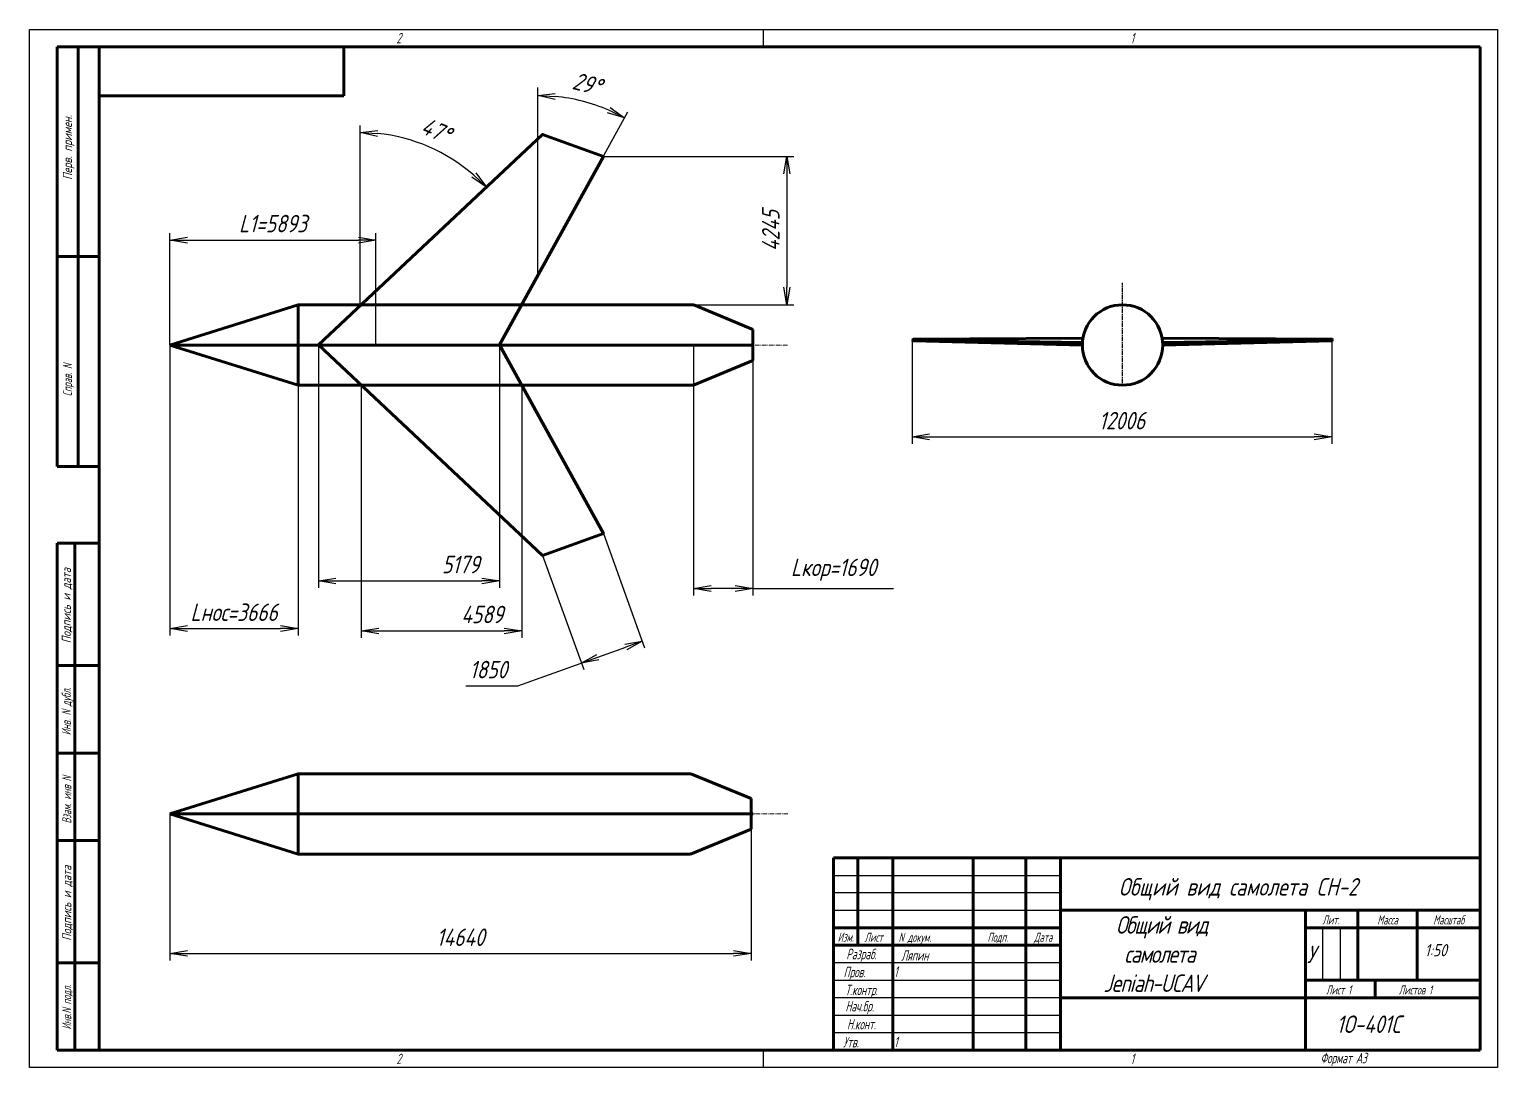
# Model space of a CAD drawing. Header units: millimetres. Extents: x -985956116104 to 1932156, y -552630487266 to 633586.
# Drawn here: x 6879.1 to 7299.1, y 32634.4 to 32931.4 of the extents above; entities that cross this region are included whole.
import ezdxf
from ezdxf.enums import TextEntityAlignment as Align

# ---------------------------------------------------------------- set-up
doc = ezdxf.new("R2010")
doc.units = ezdxf.units.MM
doc.linetypes.add('CENTER', pattern=[2, 1.25, -0.25, 0.25, -0.25])
doc.linetypes.add('DASHED', pattern=[0.75, 0.5, -0.25])
for name, color, linetype, lineweight in [('_axes (Оси)', 6, 'CENTER', 30), ('_basic (Основной)', 4, 'Continuous', 60), ('_contour (Тонкий)', 7, 'Continuous', 30), ('_invisible (Невидимый)', 1, 'DASHED', 30), ('_remote (Тонкий)', 9, 'Continuous', 30), ('_stencil (Трафарет)', 7, 'Continuous', 30), ('_text (Надписи)', 2, 'Continuous', 30), ('_НЕВИДИМЫЙ', 1, 'DASHED', 20), ('_ОСИ', 6, 'CENTER', 20)]:
    doc.layers.add(name, color=color, linetype=linetype, lineweight=lineweight)
doc.styles.add('ESKD', font='eskd.shx', dxfattribs={"oblique": 15, "height": 5})
doc.dimstyles.new('ESKD', dxfattribs={"dimtxt": 5, "dimasz": 5, "dimexe": 2, "dimexo": 0, "dimgap": 2, "dimtad": 1, "dimtoh": 1, "dimzin": 12, "dimdsep": 46, "dimtxsty": 'ESKD', "dimblk1": 'OPEN', "dimblk2": 'OPEN', "dimsah": 1, "dimcen": 5, "dimclrd": 256, "dimclre": 256, "dimclrt": 2, "dimadec": 0, "dimazin": 0, "dimtfac": 1, "dimtmove": 0, "dimatfit": 3, "dimldrblk": 'OPEN', "dimfxl": 1, "dimtolj": 1, "dimtzin": 12, "dimlwd": -1, "dimlwe": -1, "dimarcsym": 0})

# ---------------------------------------------------------------- blocks, each defined once
blk = doc.blocks.new('_OPEN')
at = {"color": 0, "linetype": 'ByBlock'}
for p, q in [((-1, 0.167), (0, 0)), ((0, 0), (-1, -0.167)), ((0, 0), (-1, 0))]:
    blk.add_line(p, q, dxfattribs=at)
blk = doc.blocks.new('*D334')
at = {"layer": '_contour (Тонкий)', "transparency": 16777216}
for p, q in [((7131.62, 32842.59), (7131.62, 32812.89)), ((7251.68, 32842.35), (7251.68, 32812.89)), ((7136.62, 32814.89), (7246.68, 32814.89))]:
    blk.add_line(p, q, dxfattribs=at)
at = {"layer": 'Defpoints', "color": 0, "transparency": 16777216}
for p in [(7131.62, 32842.59), (7251.68, 32842.35), (7251.68, 32814.89)]:
    blk.add_point(p, dxfattribs=at)
at = {"layer": '_contour (Тонкий)', "transparency": 16777216, "xscale": 5, "yscale": 5, "zscale": 5, "rotation": 180}
blk.add_blockref('_OPEN', (7131.62, 32814.89), dxfattribs=at)
at = {"layer": '_contour (Тонкий)', "transparency": 16777216, "xscale": 5, "yscale": 5, "zscale": 5}
blk.add_blockref('_OPEN', (7251.68, 32814.89), dxfattribs=at)
at = {"layer": '_contour (Тонкий)', "color": 2, "transparency": 16777216, "insert": (7191.65, 32819.5), "char_height": 5, "attachment_point": 5, "style": 'ESKD'}
blk.add_mtext('\\A1;12006', dxfattribs=at)
blk = doc.blocks.new('*D335')
at = {"layer": '_contour (Тонкий)', "transparency": 16777216}
for p, q in [((6973.72, 32854.84), (6973.72, 32903.91)), ((6983.38, 32861.43), (7011.3, 32887.65))]:
    blk.add_line(p, q, dxfattribs=at)
blk.add_arc((6973.72, 32852.36), 49.55, 48.9836, 84.2163, dxfattribs=at)
at = {"layer": '_contour (Тонкий)', "transparency": 16777216, "xscale": 5, "yscale": 5, "zscale": 5}
for p, rotation in [((6973.72, 32901.91), 177.1081463606568), ((7009.85, 32886.28), 316.0917727466752)]:
    blk.add_blockref('_OPEN', p, dxfattribs=dict(at, rotation=rotation))
at = {"layer": '_contour (Тонкий)', "color": 2, "transparency": 16777216, "insert": (6995.45, 32902.58), "char_height": 5, "attachment_point": 5, "rotation": 336.6, "style": 'ESKD'}
blk.add_mtext('\\A1;47%%d', dxfattribs=at)
blk = doc.blocks.new('*D336')
at = {"layer": '_contour (Тонкий)', "transparency": 16777216}
for p, q in [((7024.54, 32863.59), (7024.54, 32914.49)), ((7029.91, 32870.76), (7050.34, 32907.86))]:
    blk.add_line(p, q, dxfattribs=at)
blk.add_arc((7024.54, 32861.02), 51.47, 66.7222, 84.4321, dxfattribs=at)
at = {"layer": '_contour (Тонкий)', "transparency": 16777216, "xscale": 5, "yscale": 5, "zscale": 5}
for p, rotation in [((7024.54, 32912.49), 177.2160725791182), ((7049.38, 32906.11), 333.9382779906798)]:
    blk.add_blockref('_OPEN', p, dxfattribs=dict(at, rotation=rotation))
at = {"layer": '_contour (Тонкий)', "color": 2, "transparency": 16777216, "insert": (7038.65, 32915.88), "char_height": 5, "attachment_point": 5, "rotation": 345.5772, "style": 'ESKD'}
blk.add_mtext('\\A1;29%%d', dxfattribs=at)
blk = doc.blocks.new('*D470')
at = {"layer": '_stencil (Трафарет)', "transparency": 16777216}
for p, q in [((6919.34, 32841.15), (6919.34, 32758.07)), ((6956, 32841.15), (6956, 32758.07)), ((6924.34, 32760.07), (6951, 32760.07))]:
    blk.add_line(p, q, dxfattribs=at)
at = {"layer": 'Defpoints', "color": 0, "transparency": 16777216}
for p in [(6919.34, 32841.15), (6956, 32841.15), (6956, 32760.07)]:
    blk.add_point(p, dxfattribs=at)
at = {"layer": '_stencil (Трафарет)', "transparency": 16777216, "xscale": 5, "yscale": 5, "zscale": 5, "rotation": 180}
blk.add_blockref('_OPEN', (6919.34, 32760.07), dxfattribs=at)
at = {"layer": '_stencil (Трафарет)', "transparency": 16777216, "xscale": 5, "yscale": 5, "zscale": 5}
blk.add_blockref('_OPEN', (6956, 32760.07), dxfattribs=at)
at = {"layer": '_stencil (Трафарет)', "color": 2, "transparency": 16777216, "insert": (6937.67, 32764.7), "char_height": 5, "attachment_point": 5, "style": 'ESKD'}
blk.add_mtext('\\A1;Lнос=3666', dxfattribs=at)
blk = doc.blocks.new('*D471')
at = {"layer": '_stencil (Трафарет)', "transparency": 16777216}
for p, q in [((6919.34, 32707.02), (6919.34, 32665.12)), ((7085.55, 32707.02), (7085.55, 32665.12)), ((6924.34, 32667.12), (7080.55, 32667.12))]:
    blk.add_line(p, q, dxfattribs=at)
at = {"layer": 'Defpoints', "color": 0, "transparency": 16777216}
for p in [(6919.34, 32707.02), (7085.55, 32707.02), (7085.55, 32667.12)]:
    blk.add_point(p, dxfattribs=at)
at = {"layer": '_stencil (Трафарет)', "transparency": 16777216, "xscale": 5, "yscale": 5, "zscale": 5, "rotation": 180}
blk.add_blockref('_OPEN', (6919.34, 32667.12), dxfattribs=at)
at = {"layer": '_stencil (Трафарет)', "transparency": 16777216, "xscale": 5, "yscale": 5, "zscale": 5}
blk.add_blockref('_OPEN', (7085.55, 32667.12), dxfattribs=at)
at = {"layer": '_stencil (Трафарет)', "color": 2, "transparency": 16777216, "insert": (7002.45, 32671.73), "char_height": 5, "attachment_point": 5, "style": 'ESKD'}
blk.add_mtext('\\A1;14640', dxfattribs=at)
blk = doc.blocks.new('*D472')
at = {"layer": '_stencil (Трафарет)', "transparency": 16777216}
for p, q in [((7043.31, 32787.23), (7055.09, 32754.56)), ((7025.91, 32780.95), (7037.69, 32748.29)), ((7041.71, 32751.87), (7049.71, 32754.75)), ((7018.83, 32743.62), (7037.01, 32750.17)), ((7004, 32743.62), (7018.83, 32743.62))]:
    blk.add_line(p, q, dxfattribs=at)
at = {"layer": 'Defpoints', "color": 0, "transparency": 16777216}
for p in [(7043.31, 32787.23), (7025.91, 32780.95), (7054.41, 32756.44)]:
    blk.add_point(p, dxfattribs=at)
at = {"layer": '_stencil (Трафарет)', "transparency": 16777216, "xscale": 5, "yscale": 5, "zscale": 5}
for p, rotation in [((7054.41, 32756.44), 19.82831923253453), ((7037.01, 32750.17), 199.8283192325345)]:
    blk.add_blockref('_OPEN', p, dxfattribs=dict(at, rotation=rotation))
at = {"layer": '_stencil (Трафарет)', "color": 2, "transparency": 16777216, "insert": (7010.42, 32748.3), "char_height": 5, "attachment_point": 5, "style": 'ESKD'}
blk.add_mtext('\\A1;1850', dxfattribs=at)
blk = doc.blocks.new('*D473')
at = {"layer": '_stencil (Трафарет)', "transparency": 16777216}
for p, q in [((6974.06, 32829.65), (6974.06, 32757.35)), ((7019.95, 32829.65), (7019.95, 32757.35)), ((6979.06, 32759.35), (7014.95, 32759.35))]:
    blk.add_line(p, q, dxfattribs=at)
at = {"layer": 'Defpoints', "color": 0, "transparency": 16777216}
for p in [(6974.06, 32829.65), (7019.95, 32829.65), (7019.95, 32759.35)]:
    blk.add_point(p, dxfattribs=at)
at = {"layer": '_stencil (Трафарет)', "transparency": 16777216, "xscale": 5, "yscale": 5, "zscale": 5, "rotation": 180}
blk.add_blockref('_OPEN', (6974.06, 32759.35), dxfattribs=at)
at = {"layer": '_stencil (Трафарет)', "transparency": 16777216, "xscale": 5, "yscale": 5, "zscale": 5}
blk.add_blockref('_OPEN', (7019.95, 32759.35), dxfattribs=at)
at = {"layer": '_stencil (Трафарет)', "color": 2, "transparency": 16777216, "insert": (7008.66, 32764.06), "char_height": 5, "attachment_point": 5, "style": 'ESKD'}
blk.add_mtext('\\A1;4589', dxfattribs=at)
blk = doc.blocks.new('*D474')
at = {"layer": '_stencil (Трафарет)', "transparency": 16777216}
for p, q in [((6961.81, 32841.15), (6961.81, 32771.65)), ((7013.6, 32841.16), (7013.6, 32771.65)), ((6966.81, 32773.65), (7008.6, 32773.65))]:
    blk.add_line(p, q, dxfattribs=at)
at = {"layer": 'Defpoints', "color": 0, "transparency": 16777216}
for p in [(6961.81, 32841.15), (7013.6, 32841.16), (7013.6, 32773.65)]:
    blk.add_point(p, dxfattribs=at)
at = {"layer": '_stencil (Трафарет)', "transparency": 16777216, "xscale": 5, "yscale": 5, "zscale": 5, "rotation": 180}
blk.add_blockref('_OPEN', (6961.81, 32773.65), dxfattribs=at)
at = {"layer": '_stencil (Трафарет)', "transparency": 16777216, "xscale": 5, "yscale": 5, "zscale": 5}
blk.add_blockref('_OPEN', (7013.6, 32773.65), dxfattribs=at)
at = {"layer": '_stencil (Трафарет)', "color": 2, "transparency": 16777216, "insert": (7002.51, 32778.35), "char_height": 5, "attachment_point": 5, "style": 'ESKD'}
blk.add_mtext('\\A1;5179', dxfattribs=at)
blk = doc.blocks.new('*D475')
at = {"layer": '_stencil (Трафарет)', "transparency": 16777216}
for p, q in [((7086.04, 32845.55), (7086.04, 32769.5)), ((7069.14, 32841.15), (7069.14, 32769.5)), ((7081.04, 32771.5), (7074.14, 32771.5)), ((7086.04, 32771.5), (7126.35, 32771.5))]:
    blk.add_line(p, q, dxfattribs=at)
at = {"layer": 'Defpoints', "color": 0, "transparency": 16777216}
for p in [(7086.04, 32845.55), (7069.14, 32841.15), (7069.14, 32771.5)]:
    blk.add_point(p, dxfattribs=at)
at = {"layer": '_stencil (Трафарет)', "transparency": 16777216, "xscale": 5, "yscale": 5, "zscale": 5, "rotation": 180}
blk.add_blockref('_OPEN', (7069.14, 32771.5), dxfattribs=at)
at = {"layer": '_stencil (Трафарет)', "transparency": 16777216, "xscale": 5, "yscale": 5, "zscale": 5}
blk.add_blockref('_OPEN', (7086.04, 32771.5), dxfattribs=at)
at = {"layer": '_stencil (Трафарет)', "color": 2, "transparency": 16777216, "insert": (7109.18, 32776.85), "char_height": 5, "attachment_point": 5, "style": 'ESKD'}
blk.add_mtext('\\A1;Lкор=1690', dxfattribs=at)
blk = doc.blocks.new('*D476')
at = {"layer": '_contour (Тонкий)', "transparency": 16777216}
for p, q in [((6919.34, 32841.15), (6919.34, 32873.15)), ((6924.34, 32871.15), (6973.26, 32871.15)), ((6978.27, 32841.15), (6978.26, 32873.15))]:
    blk.add_line(p, q, dxfattribs=at)
at = {"layer": 'Defpoints', "color": 0, "transparency": 16777216}
for p in [(6978.26, 32871.15), (6919.34, 32841.15), (6978.27, 32841.15)]:
    blk.add_point(p, dxfattribs=at)
at = {"layer": '_contour (Тонкий)', "transparency": 16777216, "xscale": 5, "yscale": 5, "zscale": 5}
for p, rotation in [((6919.34, 32871.15), 180.007452760955), ((6978.26, 32871.15), 0.00745276095497246)]:
    blk.add_blockref('_OPEN', p, dxfattribs=dict(at, rotation=rotation))
at = {"layer": '_contour (Тонкий)', "color": 2, "transparency": 16777216, "insert": (6948.8, 32875.88), "char_height": 5, "attachment_point": 5, "rotation": 0.0075, "style": 'ESKD'}
blk.add_mtext('\\A1;L1=5893', dxfattribs=at)
blk = doc.blocks.new('*D477')
at = {"layer": '_contour (Тонкий)', "transparency": 16777216}
for p, q in [((7043.31, 32895.09), (7097.81, 32895.09)), ((7095.81, 32890.09), (7095.81, 32857.65)), ((7019.93, 32852.65), (7097.81, 32852.65))]:
    blk.add_line(p, q, dxfattribs=at)
at = {"layer": 'Defpoints', "color": 0, "transparency": 16777216}
for p in [(7043.31, 32895.09), (7019.93, 32852.65), (7095.81, 32852.65)]:
    blk.add_point(p, dxfattribs=at)
at = {"layer": '_contour (Тонкий)', "transparency": 16777216, "xscale": 5, "yscale": 5, "zscale": 5}
for p, rotation in [((7095.81, 32895.09), 90), ((7095.81, 32852.65), 270)]:
    blk.add_blockref('_OPEN', p, dxfattribs=dict(at, rotation=rotation))
at = {"layer": '_contour (Тонкий)', "color": 2, "transparency": 16777216, "insert": (7091.21, 32873.87), "char_height": 5, "attachment_point": 5, "rotation": 90, "style": 'ESKD'}
blk.add_mtext('\\A1;4245', dxfattribs=at)

msp = doc.modelspace()

# ---------------------------------------------------------------- linework, layer by layer
at = {"layer": '_axes (Оси)', "transparency": 33554687}
msp.add_line((7191.827, 32830.205), (7191.827, 32858.941), dxfattribs=at)
at = {"layer": '_basic (Основной)', "transparency": 33554687}
for p, q in [((6887.123, 32926.434), (6899.123, 32926.434)), ((6887.123, 32806.434), (6887.123, 32926.434)), ((6893.123, 32926.434), (6893.123, 32806.434)), ((6899.123, 32639.434), (6899.123, 32926.434)), ((6899.123, 32926.434), (7294.123, 32926.434)), ((6969.123, 32912.434), (6969.123, 32926.434)), ((7294.123, 32926.434), (7294.123, 32639.434)), ((6899.123, 32912.434), (6969.123, 32912.434)), ((6887.123, 32866.434), (6899.123, 32866.434)), ((6919.34, 32841.145), (6956.027, 32852.645)), ((6956.027, 32852.645), (6955.968, 32829.645)), ((6956.027, 32852.645), (7069.184, 32852.645)), ((7069.184, 32852.645), (7086.04, 32845.545)), ((7086.04, 32836.745), (7086.04, 32845.545)), ((6919.34, 32841.145), (7082.399, 32841.145)), ((6919.34, 32841.145), (7070.14, 32841.145)), ((6919.34, 32841.145), (7082.399, 32841.145)), ((6919.34, 32841.145), (7070.14, 32841.145)), ((7086.04, 32841.145), (6919.34, 32841.145)), ((6919.34, 32841.145), (7082.399, 32841.145)), ((6919.34, 32841.145), (7070.14, 32841.145)), ((6919.34, 32841.145), (7082.399, 32841.145)), ((6919.34, 32841.145), (7070.14, 32841.145)), ((7086.04, 32841.145), (6919.34, 32841.145)), ((6919.34, 32841.145), (7082.399, 32841.145)), ((6919.34, 32841.145), (7070.14, 32841.145)), ((6919.34, 32841.145), (7082.399, 32841.145)), ((6919.34, 32841.145), (7070.14, 32841.145)), ((7086.04, 32841.145), (6919.34, 32841.145)), ((6919.34, 32841.145), (7082.399, 32841.145)), ((6919.34, 32841.145), (7070.14, 32841.145)), ((6919.34, 32841.145), (7082.399, 32841.145)), ((6919.34, 32841.145), (7070.14, 32841.145)), ((7086.04, 32841.145), (6919.34, 32841.145)), ((6919.34, 32841.145), (7082.399, 32841.145)), ((6919.34, 32841.145), (7070.14, 32841.145)), ((6919.34, 32841.145), (7082.399, 32841.145)), ((6919.34, 32841.145), (7070.14, 32841.145)), ((7086.04, 32841.145), (6919.34, 32841.145)), ((6919.34, 32841.145), (7082.399, 32841.145)), ((6919.34, 32841.145), (7070.14, 32841.145)), ((6919.34, 32841.145), (7082.399, 32841.145)), ((6919.34, 32841.145), (7070.14, 32841.145)), ((7086.04, 32841.145), (6919.34, 32841.145)), ((6919.34, 32841.145), (7082.399, 32841.145)), ((6919.34, 32841.145), (7070.14, 32841.145)), ((6919.34, 32841.145), (7082.399, 32841.145)), ((6919.34, 32841.145), (7070.14, 32841.145)), ((7086.04, 32841.145), (6919.34, 32841.145)), ((6919.34, 32841.145), (7082.399, 32841.145)), ((6919.34, 32841.145), (7070.14, 32841.145)), ((6919.34, 32841.145), (7082.399, 32841.145)), ((6919.34, 32841.145), (7070.14, 32841.145)), ((7086.04, 32841.145), (6919.34, 32841.145)), ((6919.34, 32841.145), (7082.399, 32841.145)), ((6919.34, 32841.145), (7070.14, 32841.145)), ((6919.34, 32841.145), (7082.399, 32841.145)), ((6919.34, 32841.145), (7070.14, 32841.145)), ((7086.04, 32841.145), (6919.34, 32841.145)), ((6919.34, 32841.145), (7082.399, 32841.145)), ((6919.34, 32841.145), (7070.14, 32841.145)), ((6919.34, 32841.145), (7082.399, 32841.145)), ((6919.34, 32841.145), (7070.14, 32841.145)), ((7086.04, 32841.145), (6919.34, 32841.145)), ((6919.34, 32841.145), (7082.399, 32841.145)), ((6919.34, 32841.145), (7070.14, 32841.145)), ((6919.34, 32841.145), (7082.399, 32841.145)), ((6919.34, 32841.145), (7070.14, 32841.145)), ((7086.04, 32841.145), (6919.34, 32841.145)), ((6919.34, 32841.145), (7082.399, 32841.145)), ((6919.34, 32841.145), (7070.14, 32841.145)), ((6919.34, 32841.145), (7082.399, 32841.145)), ((6919.34, 32841.145), (7070.14, 32841.145)), ((7086.04, 32841.145), (6919.34, 32841.145)), ((6919.34, 32841.145), (7082.399, 32841.145)), ((6919.34, 32841.145), (7070.14, 32841.145)), ((6919.34, 32841.145), (7082.399, 32841.145)), ((6919.34, 32841.145), (7070.14, 32841.145)), ((7086.04, 32841.145), (6919.34, 32841.145)), ((6919.34, 32841.145), (7082.399, 32841.145)), ((6919.34, 32841.145), (7070.14, 32841.145)), ((6919.34, 32841.145), (7082.399, 32841.145)), ((6919.34, 32841.145), (7070.14, 32841.145)), ((7086.04, 32841.145), (6919.34, 32841.145)), ((6919.34, 32841.145), (7082.399, 32841.145)), ((6919.34, 32841.145), (7070.14, 32841.145)), ((6919.34, 32841.145), (7082.399, 32841.145)), ((6919.34, 32841.145), (7070.14, 32841.145)), ((6919.34, 32841.145), (7082.399, 32841.145)), ((6919.34, 32841.145), (7070.14, 32841.145)), ((6919.34, 32841.145), (7082.399, 32841.145)), ((6955.998, 32829.645), (6919.34, 32841.145)), ((7131.907, 32842.782), (7131.619, 32842.593)), ((7131.619, 32842.593), (7131.978, 32842.348)), ((7180.346, 32841.815), (7131.619, 32842.593)), ((7180.498, 32843.122), (7131.907, 32842.782)), ((7131.978, 32842.348), (7180.327, 32841.062)), ((7203.156, 32843.122), (7251.747, 32842.782)), ((7203.307, 32841.815), (7252.035, 32842.593)), ((7251.676, 32842.348), (7203.327, 32841.062)), ((7252.035, 32842.593), (7251.676, 32842.348)), ((7251.747, 32842.782), (7252.035, 32842.593)), ((7086.04, 32836.745), (7069.14, 32829.645)), ((6955.998, 32829.645), (7069.14, 32829.645)), ((6887.123, 32806.434), (6899.123, 32806.434)), ((6899.123, 32784.434), (6887.123, 32784.434)), ((6887.123, 32639.434), (6887.123, 32784.434)), ((6892.123, 32784.434), (6892.123, 32639.434)), ((6887.123, 32749.434), (6899.123, 32749.434)), ((6899.123, 32724.434), (6887.123, 32724.434)), ((6919.34, 32707.016), (6955.998, 32718.516)), ((6956.027, 32718.516), (6955.968, 32695.516)), ((6955.998, 32718.516), (7068.342, 32718.516)), ((7068.342, 32718.516), (7085.554, 32711.416)), ((7085.554, 32702.616), (7085.554, 32711.416)), ((6955.998, 32695.516), (6919.34, 32707.016)), ((6919.463, 32707.016), (7082.522, 32707.016)), ((6919.463, 32707.016), (7070.263, 32707.016)), ((6919.463, 32707.016), (7082.522, 32707.016)), ((6919.463, 32707.016), (7070.263, 32707.016)), ((7086.163, 32707.016), (6919.463, 32707.016)), ((6919.463, 32707.016), (7082.522, 32707.016)), ((6919.463, 32707.016), (7070.263, 32707.016)), ((6919.463, 32707.016), (7082.522, 32707.016)), ((6919.463, 32707.016), (7070.263, 32707.016)), ((7086.163, 32707.016), (6919.463, 32707.016)), ((6919.463, 32707.016), (7082.522, 32707.016)), ((6919.463, 32707.016), (7070.263, 32707.016)), ((6919.463, 32707.016), (7082.522, 32707.016)), ((6919.463, 32707.016), (7070.263, 32707.016)), ((7086.163, 32707.016), (6919.463, 32707.016)), ((6919.463, 32707.016), (7082.522, 32707.016)), ((6919.463, 32707.016), (7070.263, 32707.016)), ((6919.463, 32707.016), (7082.522, 32707.016)), ((6919.463, 32707.016), (7070.263, 32707.016)), ((7086.163, 32707.016), (6919.463, 32707.016)), ((6919.463, 32707.016), (7082.522, 32707.016)), ((6919.463, 32707.016), (7070.263, 32707.016)), ((6919.463, 32707.016), (7082.522, 32707.016)), ((6919.463, 32707.016), (7070.263, 32707.016)), ((7086.163, 32707.016), (6919.463, 32707.016)), ((6919.463, 32707.016), (7082.522, 32707.016)), ((6919.463, 32707.016), (7070.263, 32707.016)), ((6919.463, 32707.016), (7082.522, 32707.016)), ((6919.463, 32707.016), (7070.263, 32707.016)), ((7086.163, 32707.016), (6919.463, 32707.016)), ((6919.463, 32707.016), (7082.522, 32707.016)), ((6919.463, 32707.016), (7070.263, 32707.016)), ((6919.463, 32707.016), (7082.522, 32707.016)), ((6919.463, 32707.016), (7070.263, 32707.016)), ((7086.163, 32707.016), (6919.463, 32707.016)), ((6919.463, 32707.016), (7082.522, 32707.016)), ((6919.463, 32707.016), (7070.263, 32707.016)), ((6919.463, 32707.016), (7082.522, 32707.016)), ((6919.463, 32707.016), (7070.263, 32707.016)), ((7086.163, 32707.016), (6919.463, 32707.016)), ((6919.463, 32707.016), (7082.522, 32707.016)), ((6919.463, 32707.016), (7070.263, 32707.016)), ((6919.463, 32707.016), (7082.522, 32707.016)), ((6919.463, 32707.016), (7070.263, 32707.016)), ((7086.163, 32707.016), (6919.463, 32707.016)), ((6919.463, 32707.016), (7082.522, 32707.016)), ((6919.463, 32707.016), (7070.263, 32707.016)), ((6919.463, 32707.016), (7082.522, 32707.016)), ((6919.463, 32707.016), (7070.263, 32707.016)), ((7086.163, 32707.016), (6919.463, 32707.016)), ((6919.463, 32707.016), (7082.522, 32707.016)), ((6919.463, 32707.016), (7070.263, 32707.016)), ((6919.463, 32707.016), (7082.522, 32707.016)), ((6919.463, 32707.016), (7070.263, 32707.016)), ((7086.163, 32707.016), (6919.463, 32707.016)), ((6919.463, 32707.016), (7082.522, 32707.016)), ((6919.463, 32707.016), (7070.263, 32707.016)), ((6919.463, 32707.016), (7082.522, 32707.016)), ((6919.463, 32707.016), (7070.263, 32707.016)), ((7086.163, 32707.016), (6919.463, 32707.016)), ((6919.463, 32707.016), (7082.522, 32707.016)), ((6919.463, 32707.016), (7070.263, 32707.016)), ((6919.463, 32707.016), (7082.522, 32707.016)), ((6919.463, 32707.016), (7070.263, 32707.016)), ((7086.163, 32707.016), (6919.463, 32707.016)), ((6919.463, 32707.016), (7082.522, 32707.016)), ((6919.463, 32707.016), (7070.263, 32707.016)), ((6919.463, 32707.016), (7082.522, 32707.016)), ((6919.463, 32707.016), (7070.263, 32707.016)), ((7086.163, 32707.016), (6919.463, 32707.016)), ((6919.463, 32707.016), (7082.522, 32707.016)), ((6919.463, 32707.016), (7070.263, 32707.016)), ((6919.463, 32707.016), (7082.522, 32707.016)), ((6919.463, 32707.016), (7070.263, 32707.016)), ((6919.463, 32707.016), (7082.522, 32707.016)), ((6919.463, 32707.016), (7070.263, 32707.016)), ((6919.463, 32707.016), (7082.522, 32707.016)), ((7085.554, 32702.616), (7068.196, 32695.516)), ((6887.123, 32699.434), (6899.123, 32699.434)), ((6955.998, 32695.516), (7068.196, 32695.516)), ((7174.123, 32639.434), (7174.123, 32694.434)), ((6899.123, 32664.434), (6887.123, 32664.434)), ((6887.123, 32639.434), (6899.123, 32639.434)), ((7294.123, 32639.434), (6899.123, 32639.434))]:
    msp.add_line(p, q, dxfattribs=at)
at = {"layer": '_basic (Основной)', "linetype": 'Continuous', "transparency": 33554687}
for p, q in [((7109.123, 32694.434), (7294.123, 32694.434)), ((7109.123, 32639.434), (7109.123, 32694.434)), ((7116.123, 32669.434), (7116.123, 32694.434)), ((7126.123, 32694.434), (7126.123, 32639.434)), ((7149.123, 32639.434), (7149.123, 32694.434)), ((7164.123, 32694.434), (7164.123, 32639.434)), ((7294.123, 32679.434), (7174.123, 32679.434)), ((7244.123, 32679.434), (7244.123, 32639.434)), ((7259.123, 32679.434), (7259.123, 32659.434)), ((7276.123, 32659.434), (7276.123, 32679.434)), ((7174.123, 32674.434), (7109.123, 32674.434)), ((7244.123, 32674.434), (7294.123, 32674.434)), ((7109.123, 32669.434), (7174.123, 32669.434)), ((7294.123, 32659.434), (7244.123, 32659.434)), ((7264.123, 32654.434), (7264.123, 32659.434)), ((7174.123, 32654.434), (7294.123, 32654.434))]:
    msp.add_line(p, q, dxfattribs=at)
at = {"layer": '_basic (Основной)', "transparency": 33554687}
msp.add_lwpolyline([(6961.796, 32841.16), (7025.911, 32901.368), (7043.31, 32895.094), (7013.604, 32841.16), (7043.31, 32787.226), (7025.911, 32780.952), (6961.796, 32841.16)], dxfattribs=at)
msp.add_circle((7191.827, 32841.145), 11.5, dxfattribs=at)
at = {"layer": '_contour (Тонкий)', "transparency": 33554687}
for p, q in [((6879.123, 32634.434), (6879.123, 32931.434)), ((6879.123, 32931.434), (7299.123, 32931.434)), ((7089.123, 32926.434), (7089.123, 32931.434)), ((7299.123, 32931.434), (7299.123, 32634.434)), ((7024.543, 32861.021), (7024.543, 32914.829)), ((6973.722, 32852.36), (6973.722, 32900.252)), ((7089.123, 32634.434), (7089.123, 32639.434)), ((7299.123, 32634.434), (6879.123, 32634.434))]:
    msp.add_line(p, q, dxfattribs=at)
at = {"layer": '_invisible (Невидимый)', "color": 4, "transparency": 33554687}
for p, q in [((7025.911, 32901.368), (6961.796, 32841.16)), ((7043.31, 32895.094), (7025.911, 32901.368)), ((7013.604, 32841.16), (7043.31, 32895.094)), ((7025.911, 32780.952), (6961.796, 32841.16)), ((7013.604, 32841.16), (7043.31, 32787.226)), ((7043.31, 32787.226), (7025.911, 32780.952))]:
    msp.add_line(p, q, dxfattribs=at)
at = {"layer": '_remote (Тонкий)', "linetype": 'Continuous', "transparency": 33554687}
for p, q in [((7109.123, 32689.434), (7174.123, 32689.434)), ((7174.123, 32684.434), (7109.123, 32684.434)), ((7109.123, 32679.434), (7174.123, 32679.434)), ((7174.123, 32664.434), (7109.123, 32664.434)), ((7109.123, 32659.434), (7174.123, 32659.434)), ((7174.123, 32654.434), (7109.123, 32654.434)), ((7109.123, 32649.434), (7174.123, 32649.434)), ((7174.123, 32644.434), (7109.123, 32644.434))]:
    msp.add_line(p, q, dxfattribs=at)
at = {"layer": '_remote (Тонкий)', "transparency": 33554687}
for p, q in [((7249.123, 32659.434), (7249.123, 32674.434)), ((7254.123, 32674.434), (7254.123, 32659.434))]:
    msp.add_line(p, q, dxfattribs=at)
at = {"layer": '_НЕВИДИМЫЙ', "transparency": 33554687}
for p, q in [((6961.796, 32841.16), (6994.74, 32841.145)), ((6994.74, 32841.145), (6978.268, 32841.153))]:
    msp.add_line(p, q, dxfattribs=at)
at = {"layer": '_ОСИ', "transparency": 33554687}
for p, q in [((6919.34, 32841.145), (7070.14, 32841.145)), ((7095.975, 32841.145), (6919.34, 32841.145)), ((7096.097, 32707.016), (6919.34, 32707.016)), ((6919.463, 32707.016), (7070.263, 32707.016))]:
    msp.add_line(p, q, dxfattribs=at)

# ---------------------------------------------------------------- texts
at = {"layer": '_basic (Основной)', "color": 30, "transparency": 33554687, "style": 'ESKD', "oblique": 15}
msp.add_text('Общий вид самолета CH-2', height=5, dxfattribs=at).set_placement((7190.75, 32683.648))
at = {"layer": '_contour (Тонкий)', "color": 2, "transparency": 33554687, "insert": (7174.123, 32677.758), "char_height": 5, "attachment_point": 1, "style": 'ESKD'}
msp.add_mtext_dynamic_manual_height_columns('\\pi15.82436;{\\T0.9;Общий вид\\P\\pi18.22485;самолета \\P\\pi12.27308;Jeniah-UCAV}', width=70.09073, gutter_width=12.5, heights=[25.222], dxfattribs=at)
at = {"layer": '_text (Надписи)', "transparency": 33554687, "style": 'ESKD', "oblique": 15, "width": 0.8}
for s, height, p in [('2', 3, (6984.123, 32927.434)), ('1', 3, (7194.123, 32927.434)), ('N докум.', 2.6, (7127.756, 32670.42)), ('Ляпин', 3, (7128.523, 32665.037)), ('1', 3, (7126.494, 32660.38)), ('1', 3, (7126.494, 32640.311)), ('2', 3, (6984.123, 32635.434)), ('1', 3, (7194.123, 32635.434)), ('Формат А3', 3, (7248.435, 32635.676))]:
    msp.add_text(s, height=height, dxfattribs=at).set_placement(p)
at = {"layer": '_text (Надписи)', "transparency": 33554687, "style": 'ESKD', "oblique": 15}
for s, p in [('Перв. примен.', (6891.328, 32897.629)), ('Подпись и дата', (6890.997, 32766.582)), ('Подпись и дата', (6891.13, 32681.472))]:
    msp.add_text(s, height=2.6, rotation=90, dxfattribs=at).set_placement(p, align=Align.CENTER)
at = {"layer": '_text (Надписи)', "transparency": 33554687, "style": 'ESKD', "oblique": 15, "width": 0.8}
for s, p in [('Справ. N', (6891.325, 32831.124)), ('Инв. N дубл.', (6890.991, 32736.329)), ('Взам. инв N', (6891.116, 32711.012)), ('Инв.N подл.', (6891.108, 32651.73))]:
    msp.add_text(s, height=2.6, rotation=90, dxfattribs=at).set_placement(p, align=Align.CENTER)
for s, height, p in [('Лит.', 2.6, (7251.413, 32675.391)), ('Масса', 2.6, (7267.636, 32675.391)), ('Масштаб', 2.6, (7285.134, 32675.391)), ('Изм.', 2.6, (7112.623, 32670.434)), ('Лист', 2.6, (7120.623, 32670.434)), ('Подп.', 2.6, (7156.123, 32670.434)), ('Дата', 2.6, (7169.123, 32670.434)), ('Разраб.', 3, (7117.123, 32665.434)), ('Пров.', 3, (7115.123, 32660.291)), ('Т.контр.', 3, (7117.123, 32655.148)), ('Лист 1', 2.6, (7253.61, 32655.361)), ('Листов 1', 2.6, (7275.584, 32655.361)), ('Hач.бр.', 3, (7116.623, 32650.506)), ('H.конт.', 3, (7117.123, 32645.363)), ('Утв.', 3, (7114.123, 32640.22))]:
    msp.add_text(s, height=height, dxfattribs=at).set_placement(p, align=Align.CENTER)
at = {"layer": '_text (Надписи)', "transparency": 33554687, "attachment_point": 1, "style": 'ESKD'}
for s, heights, insert, char_height in [('У', [0], (7244.551, 32669.319), 5), ('1:50', [3.5], (7278.28, 32669.777), 3.5)]:
    msp.add_mtext_dynamic_manual_height_columns(s, width=10.69599, gutter_width=25, heights=heights, dxfattribs=dict(at, insert=insert, char_height=char_height))
at = {"layer": '_text (Надписи)', "transparency": 33554687, "insert": (7244.123, 32649.351), "char_height": 5, "width": 50.53786, "attachment_point": 1, "line_spacing_factor": 0.857143, "style": 'ESKD'}
msp.add_mtext('\\pi8.87226;1О-401С', dxfattribs=at)

# ---------------------------------------------------------------- dimensions: what is measured, and where the dimension line sits
at = {"layer": '_contour (Тонкий)', "transparency": 33554687}
for base, center, p1, p2, picture, middle in [((7041.496, 32909.622), (7024.543, 32861.021), (7024.543, 32863.595), (7029.907, 32870.761), '*D336', (7038.65, 32915.875)), ((6999.392, 32894.746), (6973.722, 32852.36), (6983.379, 32861.428), (6973.722, 32854.838), '*D335', (6995.454, 32902.58))]:
    dim = msp.add_angular_dim_3p(base=base, center=center, p1=p1, p2=p2, dimstyle='ESKD', dxfattribs=at)
    dim.commit()
    dim.dimension.update_dxf_attribs({"geometry": picture, "text_midpoint": middle})
for base, p1, p2, angle, text, picture, middle in [((7095.81, 32852.645), (7043.31, 32895.094), (7019.929, 32852.645), 90, '4245', '*D477', (7091.207, 32873.87)), ((6978.264, 32871.153), (6919.34, 32841.145), (6978.268, 32841.153), 0.00745, 'L1=5893', '*D476', (6948.799, 32875.882))]:
    dim = msp.add_linear_dim(base=base, p1=p1, p2=p2, angle=angle, text=text, dimstyle='ESKD', dxfattribs=at)
    dim.commit()
    dim.dimension.update_dxf_attribs({"geometry": picture, "text_midpoint": middle})
dim = msp.add_linear_dim(base=(7251.676, 32814.895), p1=(7131.619, 32842.593), p2=(7251.676, 32842.348), text='12006', dimstyle='ESKD', dxfattribs=at)
dim.commit()
dim.dimension.update_dxf_attribs({"geometry": '*D334', "text_midpoint": (7191.647, 32819.498)})
at = {"layer": '_stencil (Трафарет)', "transparency": 33554687}
for base, p1, p2, text, picture, middle in [((7069.14, 32771.499), (7086.04, 32845.545), (7069.14, 32841.145), 'Lкор=1690', '*D475', (7109.182, 32771.499)), ((7013.604, 32773.645), (6961.812, 32841.145), (7013.604, 32841.16), '5179', '*D474', (7002.514, 32773.645)), ((7019.946, 32759.352), (6974.058, 32829.645), (7019.946, 32829.645), '4589', '*D473', (7008.659, 32759.352))]:
    dim = msp.add_linear_dim(base=base, p1=p1, p2=p2, text=text, dimstyle='ESKD', dxfattribs=at)
    dim.commit()
    dim.dimension.update_dxf_attribs({"geometry": picture, "text_midpoint": middle, "dimtype": 160})
for base, p1, p2, text, picture, middle in [((6955.998, 32760.071), (6919.34, 32841.145), (6955.998, 32841.145), 'Lнос=3666', '*D470', (6937.669, 32764.7)), ((7085.554, 32667.122), (6919.34, 32707.016), (7085.554, 32707.016), '14640', '*D471', (7002.447, 32671.725))]:
    dim = msp.add_linear_dim(base=base, p1=p1, p2=p2, text=text, dimstyle='ESKD', dxfattribs=at)
    dim.commit()
    dim.dimension.update_dxf_attribs({"geometry": picture, "text_midpoint": middle})
dim = msp.add_linear_dim(base=(7054.409, 32756.444), p1=(7025.911, 32780.952), p2=(7043.31, 32787.226), angle=19.82832, text='1850', dimstyle='ESKD', dxfattribs=at)
dim.commit()
dim.dimension.update_dxf_attribs({"geometry": '*D472', "text_midpoint": (7010.415, 32743.617), "dimtype": 160})

doc.saveas('drawing.dxf')
